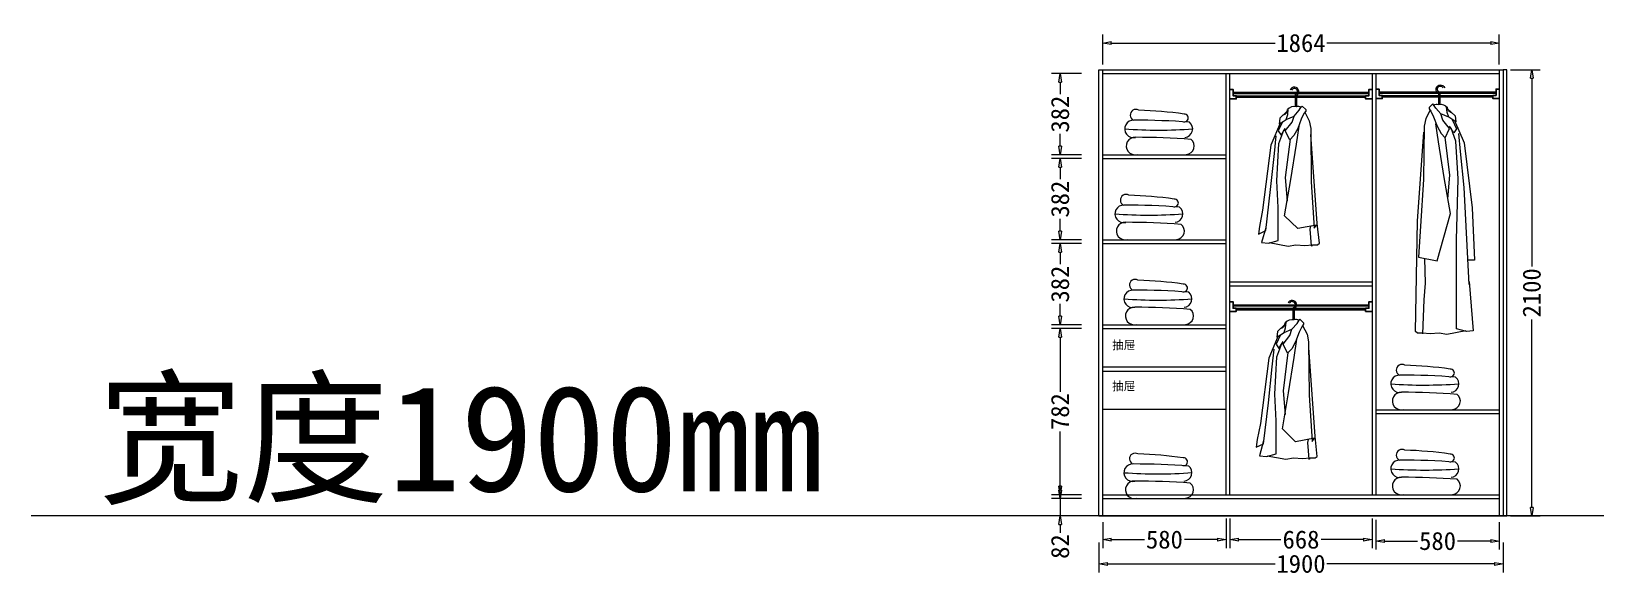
# Model space of a CAD drawing. Header units: millimetres. Extents: x 304407 to 361076, y -1262425 to -1203358.
# Drawn here: x 304407 to 311761, y -1219216 to -1216653 of the extents above; entities that cross this region are included whole.
import ezdxf

# ---------------------------------------------------------------- set-up
doc = ezdxf.new("R2010")
doc.units = ezdxf.units.MM
doc.header["$LTSCALE"] = 20
doc.layers.get('Defpoints').update_dxf_attribs({"color": 250})
for name, color, linetype in [('8', 8, 'Continuous'), ('LAYER10', 11, 'Continuous'), ('LAYER8', 11, 'Continuous'), ('图层3', 4, 'Continuous'), ('墙体', 40, 'Continuous')]:
    doc.layers.add(name, color=color, linetype=linetype)
doc.styles.get("Standard").update_dxf_attribs({"font": 'SimSun.ttf', "height": 85})
doc.styles.add('text', font='SimSun.ttf', dxfattribs={"height": 85})
doc.dimstyles.new('周文晶', dxfattribs={"dimtxt": 70, "dimasz": 40, "dimexe": 40, "dimexo": 30, "dimgap": 10, "dimtad": 0, "dimdec": 0, "dimtxsty": 'Standard', "dimblk": 'CLOSEDBLANK', "dimcen": 200, "dimclrd": 256, "dimclre": 256, "dimadec": 0, "dimazin": 0, "dimtfac": 1, "dimtdec": 0, "dimtmove": 0, "dimatfit": 3, "dimldrblk": 'CLOSEDBLANK', "dimfxl": 100, "dimfxlon": 1, "dimarcsym": 0})

# ---------------------------------------------------------------- blocks, each defined once
blk = doc.blocks.new('_ClosedBlank')
at = {"color": 0, "linetype": 'ByBlock', "lineweight": -2}
for p, q in [((-1, 0.17), (0, 0)), ((-1, 0.17), (-1, -0.17)), ((0, 0), (-1, -0.17))]:
    blk.add_line(p, q, dxfattribs=at)
blk = doc.blocks.new('*D580')
at = {"lineweight": -2, "transparency": 16777216}
for p, q in [((309444, -1218964.1), (309444, -1219085.7)), ((310024, -1218945.7), (310024, -1219085.7)), ((309484, -1219045.7), (309640, -1219045.7)), ((309984, -1219045.7), (309828.1, -1219045.7))]:
    blk.add_line(p, q, dxfattribs=at)
at = {"layer": 'Defpoints', "color": 0, "transparency": 16777216}
for p in [(310024, -1218834.1), (309444, -1218934.1), (310024, -1219045.7)]:
    blk.add_point(p, dxfattribs=at)
at = {"lineweight": -2, "transparency": 16777216, "xscale": 40, "yscale": 40, "zscale": 40, "rotation": 180}
blk.add_blockref('_ClosedBlank', (309444, -1219045.7), dxfattribs=at)
at = {"lineweight": -2, "transparency": 16777216, "xscale": 40, "yscale": 40, "zscale": 40}
blk.add_blockref('_ClosedBlank', (310024, -1219045.7), dxfattribs=at)
at = {"color": 0, "transparency": 16777216, "insert": (309734, -1219045.7), "char_height": 85, "attachment_point": 5}
blk.add_mtext('580', dxfattribs=at)
blk = doc.blocks.new('*D581')
at = {"lineweight": -2, "transparency": 16777216}
for p, q in [((310042, -1218945.7), (310042, -1219085.7)), ((310710, -1218945.7), (310710, -1219085.7)), ((310082, -1219045.7), (310281.7, -1219045.7)), ((310670, -1219045.7), (310470.3, -1219045.7))]:
    blk.add_line(p, q, dxfattribs=at)
at = {"layer": 'Defpoints', "color": 0, "transparency": 16777216}
for p in [(310042, -1216852.1), (310710, -1218834.1), (310710, -1219045.7)]:
    blk.add_point(p, dxfattribs=at)
at = {"lineweight": -2, "transparency": 16777216, "xscale": 40, "yscale": 40, "zscale": 40, "rotation": 180}
blk.add_blockref('_ClosedBlank', (310042, -1219045.7), dxfattribs=at)
at = {"lineweight": -2, "transparency": 16777216, "xscale": 40, "yscale": 40, "zscale": 40}
blk.add_blockref('_ClosedBlank', (310710, -1219045.7), dxfattribs=at)
at = {"color": 0, "transparency": 16777216, "insert": (310376, -1219045.7), "char_height": 85, "attachment_point": 5}
blk.add_mtext('668', dxfattribs=at)
blk = doc.blocks.new('*D582')
at = {"lineweight": -2, "transparency": 16777216}
for p, q in [((309444, -1216808.7), (309444, -1216668.7)), ((309484, -1216708.7), (310254.1, -1216708.7)), ((311268, -1216708.7), (310497.9, -1216708.7)), ((311308, -1216808.7), (311308, -1216668.7))]:
    blk.add_line(p, q, dxfattribs=at)
at = {"layer": 'Defpoints', "color": 0, "transparency": 16777216}
for p in [(311308, -1216708.7), (309444, -1216852.1), (311308, -1216852.1)]:
    blk.add_point(p, dxfattribs=at)
at = {"lineweight": -2, "transparency": 16777216, "xscale": 40, "yscale": 40, "zscale": 40, "rotation": 180}
blk.add_blockref('_ClosedBlank', (309444, -1216708.7), dxfattribs=at)
at = {"lineweight": -2, "transparency": 16777216, "xscale": 40, "yscale": 40, "zscale": 40}
blk.add_blockref('_ClosedBlank', (311308, -1216708.7), dxfattribs=at)
at = {"color": 0, "transparency": 16777216, "insert": (310376, -1216708.7), "char_height": 85, "attachment_point": 5}
blk.add_mtext('1864', dxfattribs=at)
blk = doc.blocks.new('*D583')
at = {"lineweight": -2, "transparency": 16777216}
for p, q in [((309426, -1219059.8), (309426, -1219199.8)), ((311326, -1219059.8), (311326, -1219199.8)), ((309466, -1219159.8), (310255.1, -1219159.8)), ((311286, -1219159.8), (310497, -1219159.8))]:
    blk.add_line(p, q, dxfattribs=at)
at = {"layer": 'Defpoints', "color": 0, "transparency": 16777216}
for p in [(309426, -1218934.1), (311326, -1218934.1), (311326, -1219159.8)]:
    blk.add_point(p, dxfattribs=at)
at = {"lineweight": -2, "transparency": 16777216, "xscale": 40, "yscale": 40, "zscale": 40, "rotation": 180}
blk.add_blockref('_ClosedBlank', (309426, -1219159.8), dxfattribs=at)
at = {"lineweight": -2, "transparency": 16777216, "xscale": 40, "yscale": 40, "zscale": 40}
blk.add_blockref('_ClosedBlank', (311326, -1219159.8), dxfattribs=at)
at = {"color": 0, "transparency": 16777216, "insert": (310376, -1219159.8), "char_height": 85, "attachment_point": 5}
blk.add_mtext('1900', dxfattribs=at)
blk = doc.blocks.new('*D584')
at = {"lineweight": -2, "transparency": 16777216}
for p, q in [((309243.8, -1218812.1), (309243.8, -1218772.1)), ((309343.8, -1218852.1), (309203.8, -1218852.1)), ((309243.8, -1218852.1), (309243.8, -1218934.1)), ((309343.8, -1218934.1), (309203.8, -1218934.1)), ((309243.8, -1218974.1), (309243.8, -1219014.1))]:
    blk.add_line(p, q, dxfattribs=at)
at = {"layer": 'Defpoints', "color": 0, "transparency": 16777216}
for p in [(309243.8, -1218852.1), (309444, -1218852.1), (309426, -1218934.1)]:
    blk.add_point(p, dxfattribs=at)
at = {"lineweight": -2, "transparency": 16777216, "xscale": 40, "yscale": 40, "zscale": 40}
for p, rotation in [((309243.8, -1218852.1), 270), ((309243.8, -1218934.1), 90)]:
    blk.add_blockref('_ClosedBlank', p, dxfattribs=dict(at, rotation=rotation))
at = {"color": 0, "transparency": 16777216, "insert": (309243.8, -1219078.2), "char_height": 85, "attachment_point": 5, "rotation": 90}
blk.add_mtext('82', dxfattribs=at)
blk = doc.blocks.new('*D585')
at = {"lineweight": -2, "transparency": 16777216}
for p, q in [((309343.8, -1218052.1), (309203.8, -1218052.1)), ((309243.8, -1218092.1), (309243.8, -1218350)), ((309243.8, -1218794.1), (309243.8, -1218536.2)), ((309343.8, -1218834.1), (309203.8, -1218834.1))]:
    blk.add_line(p, q, dxfattribs=at)
at = {"layer": 'Defpoints', "color": 0, "transparency": 16777216}
for p in [(309243.8, -1218052.1), (309444, -1218052.1), (309444, -1218834.1)]:
    blk.add_point(p, dxfattribs=at)
at = {"lineweight": -2, "transparency": 16777216, "xscale": 40, "yscale": 40, "zscale": 40}
for p, rotation in [((309243.8, -1218052.1), 90), ((309243.8, -1218834.1), 270)]:
    blk.add_blockref('_ClosedBlank', p, dxfattribs=dict(at, rotation=rotation))
at = {"color": 0, "transparency": 16777216, "insert": (309243.8, -1218443.1), "char_height": 85, "attachment_point": 5, "rotation": 90}
blk.add_mtext('782', dxfattribs=at)
blk = doc.blocks.new('*D586')
at = {"lineweight": -2, "transparency": 16777216}
for p, q in [((309343.8, -1217652.1), (309203.8, -1217652.1)), ((309243.8, -1217692.1), (309243.8, -1217749.8)), ((309243.8, -1217994.1), (309243.8, -1217936.5)), ((309343.8, -1218034.1), (309203.8, -1218034.1))]:
    blk.add_line(p, q, dxfattribs=at)
at = {"layer": 'Defpoints', "color": 0, "transparency": 16777216}
for p in [(309243.8, -1217652.1), (309444, -1217652.1), (309444, -1218034.1)]:
    blk.add_point(p, dxfattribs=at)
at = {"lineweight": -2, "transparency": 16777216, "xscale": 40, "yscale": 40, "zscale": 40}
for p, rotation in [((309243.8, -1217652.1), 90), ((309243.8, -1218034.1), 270)]:
    blk.add_blockref('_ClosedBlank', p, dxfattribs=dict(at, rotation=rotation))
at = {"color": 0, "transparency": 16777216, "insert": (309243.8, -1217843.1), "char_height": 85, "attachment_point": 5, "rotation": 90}
blk.add_mtext('382', dxfattribs=at)
blk = doc.blocks.new('*D587')
at = {"lineweight": -2, "transparency": 16777216}
for p, q in [((309343.8, -1217252.1), (309203.8, -1217252.1)), ((309243.8, -1217292.1), (309243.8, -1217349.8)), ((309243.8, -1217594.1), (309243.8, -1217536.5)), ((309343.8, -1217634.1), (309203.8, -1217634.1))]:
    blk.add_line(p, q, dxfattribs=at)
at = {"layer": 'Defpoints', "color": 0, "transparency": 16777216}
for p in [(309243.8, -1217252.1), (309444, -1217252.1), (309444, -1217634.1)]:
    blk.add_point(p, dxfattribs=at)
at = {"lineweight": -2, "transparency": 16777216, "xscale": 40, "yscale": 40, "zscale": 40}
for p, rotation in [((309243.8, -1217252.1), 90), ((309243.8, -1217634.1), 270)]:
    blk.add_blockref('_ClosedBlank', p, dxfattribs=dict(at, rotation=rotation))
at = {"color": 0, "transparency": 16777216, "insert": (309243.8, -1217443.1), "char_height": 85, "attachment_point": 5, "rotation": 90}
blk.add_mtext('382', dxfattribs=at)
blk = doc.blocks.new('*D588')
at = {"lineweight": -2, "transparency": 16777216}
for p, q in [((309343.8, -1216852.1), (309203.8, -1216852.1)), ((309243.8, -1216892.1), (309243.8, -1216949.8)), ((309243.8, -1217194.1), (309243.8, -1217136.5)), ((309343.8, -1217234.1), (309203.8, -1217234.1))]:
    blk.add_line(p, q, dxfattribs=at)
at = {"layer": 'Defpoints', "color": 0, "transparency": 16777216}
for p in [(309243.8, -1216852.1), (309444, -1216852.1), (309444, -1217234.1)]:
    blk.add_point(p, dxfattribs=at)
at = {"lineweight": -2, "transparency": 16777216, "xscale": 40, "yscale": 40, "zscale": 40}
for p, rotation in [((309243.8, -1216852.1), 90), ((309243.8, -1217234.1), 270)]:
    blk.add_blockref('_ClosedBlank', p, dxfattribs=dict(at, rotation=rotation))
at = {"color": 0, "transparency": 16777216, "insert": (309243.8, -1217043.1), "char_height": 85, "attachment_point": 5, "rotation": 90}
blk.add_mtext('382', dxfattribs=at)
blk = doc.blocks.new('*D589')
at = {"lineweight": -2, "transparency": 16777216}
for p, q in [((311360.9, -1216834.1), (311500.9, -1216834.1)), ((311460.9, -1216874.1), (311460.9, -1217759.4)), ((311460.9, -1218894.1), (311460.9, -1218008.9)), ((311360.9, -1218934.1), (311500.9, -1218934.1))]:
    blk.add_line(p, q, dxfattribs=at)
at = {"layer": 'Defpoints', "color": 0, "transparency": 16777216}
for p in [(311326, -1216834.1), (311460.9, -1216834.1), (311326, -1218934.1)]:
    blk.add_point(p, dxfattribs=at)
at = {"lineweight": -2, "transparency": 16777216, "xscale": 40, "yscale": 40, "zscale": 40}
for p, rotation in [((311460.9, -1216834.1), 90), ((311460.9, -1218934.1), 270)]:
    blk.add_blockref('_ClosedBlank', p, dxfattribs=dict(at, rotation=rotation))
at = {"color": 0, "transparency": 16777216, "insert": (311460.9, -1217884.1), "char_height": 85, "attachment_point": 5, "rotation": 90}
blk.add_mtext('2100', dxfattribs=at)
blk = doc.blocks.new('*D590')
at = {"lineweight": -2, "transparency": 16777216}
for p, q in [((310728, -1218952.4), (310728, -1219092.4)), ((311308, -1218964.1), (311308, -1219092.4)), ((310768, -1219052.4), (310924, -1219052.4)), ((311268, -1219052.4), (311112.1, -1219052.4))]:
    blk.add_line(p, q, dxfattribs=at)
at = {"layer": 'Defpoints', "color": 0, "transparency": 16777216}
for p in [(310728, -1218834.1), (311308, -1218934.1), (311308, -1219052.4)]:
    blk.add_point(p, dxfattribs=at)
at = {"lineweight": -2, "transparency": 16777216, "xscale": 40, "yscale": 40, "zscale": 40, "rotation": 180}
blk.add_blockref('_ClosedBlank', (310728, -1219052.4), dxfattribs=at)
at = {"lineweight": -2, "transparency": 16777216, "xscale": 40, "yscale": 40, "zscale": 40}
blk.add_blockref('_ClosedBlank', (311308, -1219052.4), dxfattribs=at)
at = {"color": 0, "transparency": 16777216, "insert": (311018, -1219052.4), "char_height": 85, "attachment_point": 5}
blk.add_mtext('580', dxfattribs=at)
blk = doc.blocks.new('A$C1C5764E0')
at = {"layer": '8'}
for p, q in [((172.3, 708.4), (172.3, 657.4)), ((178.3, 708.4), (178.3, 657.4)), ((99.9, 601.9), (97.1, 574.2)), ((97.1, 574.2), (130.4, 596.4)), ((135.3, 635.3), (99.9, 601.9)), ((130.4, 596.4), (137.4, 618.5)), ((130.4, 596.4), (167.9, 611.6)), ((137.4, 618.5), (140.1, 644.9)), ((158.2, 582.5), (167.9, 611.6)), ((167.9, 611.6), (191.5, 639.3)), ((201.2, 597.8), (184.5, 553.4)), ((191.5, 639.3), (201.2, 654.6)), ((201.2, 654.6), (205.3, 658.7)), ((213.6, 624.1), (201.2, 597.8)), ((205.3, 658.7), (222, 642.1)), ((222, 635.2), (213.6, 624.1)), ((217.8, 629.6), (238.6, 589.4)), ((222, 642.1), (222, 635.2)), ((238.6, 589.4), (245.5, 553.4)), ((103, 580.9), (58.4, 475.1)), ((75, 435), (83.4, 518.8)), ((113.7, 585.2), (93.2, 541.7)), ((93.2, 541.7), (106.3, 522.1)), ((96.5, 482.8), (119.4, 544.9)), ((106.3, 522.1), (125.9, 554.7)), ((126.3, 542.3), (158.2, 582.5)), ((147.1, 499.3), (126.3, 542.3)), ((166.5, 520.1), (147.1, 499.3)), ((184.5, 553.4), (166.5, 520.1)), ((178.3, 479.5), (191.3, 564.6)), ((245.5, 553.4), (248.3, 302.5)), ((276.4, 106.8), (247, 525.3)), ((58.4, 475.1), (19.5, 168.8)), ((86.6, 306.3), (96.5, 482.8)), ((148.8, 502.4), (125.9, 322.6)), ((152.1, 312.8), (178.3, 479.5)), ((57, 265.8), (75, 435)), ((93.2, 180.9), (86.6, 306.3)), ((122.6, 142.8), (152.1, 312.8)), ((125.9, 322.6), (135.7, 211.4)), ((248.3, 302.5), (262.2, 83.5)), ((34.3, 73.1), (57, 265.8)), ((19.5, 168.8), (4.8, 92.7)), ((93.2, 26.2), (93.2, 180.9)), ((4.8, 92.7), (0, 56.7)), ((34.3, 86.2), (14.7, 16.3)), ((184.8, 82.8), (122.6, 142.8)), ((273.1, 99.1), (184.8, 82.8)), ((244.2, 93.8), (240.9, 79.6)), ((240.9, 79.6), (247.4, 1.1)), ((262.2, 83.5), (273.1, 99.1)), ((286.7, 13.1), (276.4, 106.8)), ((0, 56.7), (34.3, 73.1)), ((14.7, 16.3), (47.4, 13.1)), ((47.4, 13.1), (93.2, 26.2)), ((50.7, 16.3), (139, 0)), ((139, 0), (175, 6.5)), ((175, 6.5), (217.5, 3.3)), ((217.5, 3.3), (253.5, 6.5)), ((247.4, 1.1), (254, 3.3)), ((253.5, 6.5), (276.9, 6.5)), ((276.9, 6.5), (286.7, 13.1))]:
    blk.add_line(p, q, dxfattribs=at)
for centre, radius, start, end in [((168.9, 727.1), 20.9, 296.63379, 159.52854), ((168.9, 727.1), 14.9, 296.63379, 150.61748), ((175.9, 709.9), 3.91, 94.6712, 201.96259), ((110.9, 641.2), 25.1, 286.26362, 2.02477), ((168.9, 613.1), 43.9, 77.69929, 138.59655), ((186.2, 639.8), 18, 42.48003, 116.33917)]:
    blk.add_arc(centre, radius, start, end, dxfattribs=at)
blk = doc.blocks.new('A$C4F477F88')
at = {"layer": 'LAYER10'}
blk.add_blockref('A$C1C5764E0', (0, 0), dxfattribs=at)
blk = doc.blocks.new('A$C5E603B19')
at = {"layer": 'LAYER8'}
blk.add_blockref('A$C4F477F88', (0, 0), dxfattribs=at)
blk = doc.blocks.new('A$C1B0A679D')
at = {"layer": '图层3'}
blk.add_blockref('A$C5E603B19', (0, 0), dxfattribs=at)
blk = doc.blocks.new('A$C52EB379C')
at = {"layer": '8'}
for p, q in [((163.3, 1134.6), (163.3, 1083.5)), ((169.3, 1134.6), (169.3, 1083.5)), ((126.4, 1061.5), (91, 1028.1)), ((121.5, 1022.5), (128.4, 1044.7)), ((121.5, 1022.5), (159, 1037.8)), ((128.4, 1044.7), (131.2, 1071)), ((149.3, 1008.7), (159, 1037.8)), ((159, 1037.8), (182.5, 1065.5)), ((182.5, 1065.5), (192.3, 1080.7)), ((192.3, 1080.7), (196.4, 1084.9)), ((204.7, 1050.2), (192.3, 1023.9)), ((196.4, 1084.9), (213.1, 1068.3)), ((213.1, 1061.3), (204.7, 1050.2)), ((208.9, 1055.8), (229.7, 1015.6)), ((213.1, 1068.3), (213.1, 1061.3)), ((94.1, 1007.1), (49.5, 901.3)), ((104.8, 1011.4), (84.3, 967.8)), ((84.3, 967.8), (97.4, 948.2)), ((87.6, 909), (110.5, 971.1)), ((91, 1028.1), (88.2, 1000.3)), ((88.2, 1000.3), (121.5, 1022.5)), ((97.4, 948.2), (117, 980.9)), ((117.4, 968.5), (149.3, 1008.7)), ((138.2, 925.5), (117.4, 968.5)), ((175.6, 979.5), (157.6, 946.3)), ((169.3, 905.7), (182.4, 990.7)), ((192.3, 1023.9), (175.6, 979.5)), ((229.7, 1015.6), (236.6, 979.5)), ((236.6, 979.5), (239.4, 728.7)), ((49.5, 901.3), (10.6, 595)), ((66.1, 861.1), (74.5, 944.9)), ((77.7, 732.4), (87.6, 909)), ((139.9, 928.6), (117, 748.8)), ((157.6, 946.3), (138.2, 925.5)), ((143.2, 738.9), (169.3, 905.7)), ((267.5, 533), (238.1, 951.5)), ((48.1, 692), (66.1, 861.1)), ((113.7, 568.9), (143.2, 738.9)), ((117, 748.8), (126.8, 637.6)), ((25.4, 235.4), (48.1, 692)), ((84.3, 444.7), (77.7, 732.4)), ((239.4, 728.7), (253.3, 509.7)), ((10.6, 595), (0, 349)), ((175.9, 346.6), (113.7, 568.9)), ((277.8, 13.1), (267.5, 533)), ((84.3, 26.2), (84.3, 444.7)), ((253.3, 509.7), (264.2, 362.9)), ((0, 349), (31, 349)), ((264.2, 362.9), (175.9, 346.6)), ((235.3, 357.6), (232, 242)), ((25.4, 248.5), (5.8, 16.3)), ((232, 242), (238.5, 163.5)), ((238.5, 163.5), (245.1, 3.3)), ((5.8, 16.3), (38.5, 13.1)), ((38.5, 13.1), (84.3, 26.2)), ((41.7, 16.3), (130.1, 0)), ((130.1, 0), (166.1, 6.5)), ((166.1, 6.5), (208.6, 3.3)), ((208.6, 3.3), (244.6, 6.5)), ((244.6, 6.5), (268, 6.5)), ((268, 6.5), (277.8, 13.1))]:
    blk.add_line(p, q, dxfattribs=at)
for centre, radius, start, end in [((160, 1153.2), 20.9, 296.63379, 159.52854), ((160, 1153.2), 14.9, 296.63379, 150.61748), ((167, 1136), 3.91, 94.6712, 201.96259), ((102, 1067.4), 25.1, 286.26362, 2.02477), ((160, 1039.2), 43.9, 77.69929, 138.59655), ((177.3, 1066), 18, 42.48003, 116.33917)]:
    blk.add_arc(centre, radius, start, end, dxfattribs=at)
blk = doc.blocks.new('A$C05785CA5')
at = {"layer": 'LAYER10'}
blk.add_blockref('A$C52EB379C', (0, 0), dxfattribs=at)
blk = doc.blocks.new('A$C100967EE')
at = {"layer": 'LAYER10'}
blk.add_blockref('A$C05785CA5', (0, 0), dxfattribs=at)
blk = doc.blocks.new('A$C65D30603')
at = {"layer": 'LAYER8'}
blk.add_blockref('A$C100967EE', (0, 0), dxfattribs=at)
blk = doc.blocks.new('A$C50CE712E')
at = {"layer": '图层3'}
blk.add_blockref('A$C65D30603', (0, 0), dxfattribs=at)
blk = doc.blocks.new('A$C11F00F61')
at = {"color": 8}
blk.add_line((48.2, 0), (290.3, 1.2), dxfattribs=at)
at = {"layer": '墙体', "color": 8}
for centre, radius, start, end in [((41, 121.6), 41, 86.08337, 284.09881), ((52.6, 186.6), 26.7, 59.80213, 244.0801), ((53.8, -3125.6), 3288.1, 85.62439, 90.17553), ((9.8, -1698.7), 1909.1, 81.89814, 88.31115), ((280.3, 173), 18.4, 260.15505, 94.41573), ((279.7, 121.7), 40, 274.94064, 51.31651), ((159.2, 2329.1), 2213.2, 265.87556, 274.15905), ((48.2, 41), 41, 86.08337, 284.09881), ((61, -3206.2), 3288.1, 85.62439, 90.17553), ((286.9, 41.1), 40, 274.94064, 51.31651)]:
    blk.add_arc(centre, radius, start, end, dxfattribs=at)

msp = doc.modelspace()

# ---------------------------------------------------------------- linework, layer by layer
for p, q in [((309426, -1218934.1), (309426, -1216834.1)), ((309426, -1216834.1), (311326, -1216834.1)), ((309444, -1218934.1), (309444, -1216834.1)), ((309444, -1216852.1), (311308, -1216852.1)), ((310024, -1218834.1), (310024, -1216852.1)), ((310042, -1218834.1), (310042, -1216852.1)), ((310710, -1216852.1), (310710, -1218834.1)), ((310728, -1216852.1), (310728, -1218834.1)), ((311308, -1216834.1), (311308, -1218934.1)), ((311326, -1216834.1), (311326, -1218934.1)), ((311344, -1216834.1), (311326, -1216834.1)), ((311344, -1218934.1), (311344, -1216834.1)), ((309444, -1217234.1), (310024, -1217234.1)), ((309444, -1217252.1), (310024, -1217252.1)), ((309444, -1217634.1), (310024, -1217634.1)), ((309444, -1217652.1), (310024, -1217652.1)), ((310710, -1217834.1), (310042, -1217834.1)), ((310710, -1217852.1), (310042, -1217852.1)), ((309444, -1218034.1), (310024, -1218034.1)), ((309444, -1218052.1), (310024, -1218052.1)), ((309444, -1218232.1), (310024, -1218232.1)), ((309444, -1218252.1), (310024, -1218252.1)), ((309444, -1218432.1), (310024, -1218432.1)), ((310728, -1218434.1), (311308, -1218434.1)), ((310728, -1218452.1), (311308, -1218452.1)), ((309444, -1218834.1), (311308, -1218834.1)), ((309444, -1218852.1), (311308, -1218852.1)), ((309426, -1218934.1), (311326, -1218934.1)), ((311326, -1218934.1), (311344, -1218934.1))]:
    msp.add_line(p, q)
at = {"color": 8}
msp.add_line((361075.9, -1218934.1), (304407.4, -1218934.1), dxfattribs=at)
msp.add_line((361075.9, -1218934.1), (304407.4, -1218934.1), dxfattribs=at)
at = {"lineweight": 30}
for points in [[(310042, -1216926.4), (310057, -1216926.4), (310057, -1216956.4), (310072, -1216956.4), (310072, -1216971.4), (310042, -1216971.4)], [(310695, -1216941.4), (310057, -1216941.4)], [(310710, -1216926.4), (310695, -1216926.4), (310695, -1216956.4), (310680, -1216956.4), (310680, -1216971.4), (310710, -1216971.4)], [(310728, -1216924.8), (310743, -1216924.8), (310743, -1216954.8), (310758, -1216954.8), (310758, -1216969.8), (310728, -1216969.8)], [(311293, -1216939.8), (310743, -1216939.8)], [(311308, -1216924.8), (311293, -1216924.8), (311293, -1216954.8), (311278, -1216954.8), (311278, -1216969.8), (311308, -1216969.8)], [(310695, -1216946), (310057, -1216946)], [(310680, -1216958.5), (310072, -1216958.5)], [(310680, -1216963.9), (310072, -1216963.9)], [(311293, -1216944.4), (310743, -1216944.4)], [(311278, -1216956.8), (310758, -1216956.8)], [(311278, -1216962.3), (310758, -1216962.3)], [(310042, -1217926.4), (310057, -1217926.4), (310057, -1217956.4), (310072, -1217956.4), (310072, -1217971.4), (310042, -1217971.4)], [(310695, -1217941.4), (310057, -1217941.4)], [(310695, -1217946), (310057, -1217946)], [(310680, -1217958.5), (310072, -1217958.5)], [(310680, -1217963.9), (310072, -1217963.9)], [(310710, -1217926.4), (310695, -1217926.4), (310695, -1217956.4), (310680, -1217956.4), (310680, -1217971.4), (310710, -1217971.4)]]:
    msp.add_lwpolyline(points, dxfattribs=at)

# ---------------------------------------------------------------- block references
for name, p in [('A$C1B0A679D', (310176, -1217664)), ('A$C11F00F61', (309547.2, -1217234.1)), ('A$C11F00F61', (309500.9, -1217634.1)), ('A$C11F00F61', (309543.7, -1218034.1)), ('A$C1B0A679D', (310165.8, -1218667.4)), ('A$C11F00F61', (310798.2, -1218434.1)), ('A$C11F00F61', (310798.2, -1218834.1)), ('A$C11F00F61', (309543.7, -1218852.1))]:
    msp.add_blockref(name, p)
at = {"xscale": -1}
msp.add_blockref('A$C50CE712E', (311191.8, -1218079.8), dxfattribs=at)

# ---------------------------------------------------------------- texts
at = {"attachment_point": 1, "style": 'text'}
for s, insert, char_height, width in [('抽屉', (309488.3, -1218109.8), 40, 305.609), ('宽度1900mm', (304721.5, -1218318.6), 500, 3820.156), ('抽屉', (309488.3, -1218303.1), 40, 305.609)]:
    msp.add_mtext(s, dxfattribs=dict(at, insert=insert, char_height=char_height, width=width))

# ---------------------------------------------------------------- dimensions: what is measured, and where the dimension line sits
for base, p1, p2, picture, middle in [((311308, -1216708.7), (309444, -1216852.1), (311308, -1216852.1), '*D582', (310376, -1216708.7)), ((310710, -1219045.7), (310042, -1216852.1), (310710, -1218834.1), '*D581', (310376, -1219045.7)), ((310024, -1219045.7), (309444, -1218934.1), (310024, -1218834.1), '*D580', (309734, -1219045.7)), ((311308, -1219052.4), (310728, -1218834.1), (311308, -1218934.1), '*D590', (311018, -1219052.4)), ((311326, -1219159.8), (309426, -1218934.1), (311326, -1218934.1), '*D583', (310376, -1219159.8))]:
    dim = msp.add_linear_dim(base=base, p1=p1, p2=p2, dimstyle='周文晶')
    dim.commit()
    dim.dimension.update_dxf_attribs({"geometry": picture, "text_midpoint": middle})
for base, p1, p2, angle, picture, middle in [((309243.8, -1216852.1), (309444, -1217234.1), (309444, -1216852.1), 270, '*D588', (309243.8, -1217043.1)), ((311460.9, -1216834.1), (311326, -1218934.1), (311326, -1216834.1), 90, '*D589', (311460.9, -1217884.1)), ((309243.8, -1217252.1), (309444, -1217634.1), (309444, -1217252.1), 270, '*D587', (309243.8, -1217443.1)), ((309243.8, -1217652.1), (309444, -1218034.1), (309444, -1217652.1), 270, '*D586', (309243.8, -1217843.1)), ((309243.8, -1218052.1), (309444, -1218834.1), (309444, -1218052.1), 270, '*D585', (309243.8, -1218443.1))]:
    dim = msp.add_linear_dim(base=base, p1=p1, p2=p2, angle=angle, dimstyle='周文晶')
    dim.commit()
    dim.dimension.update_dxf_attribs({"geometry": picture, "text_midpoint": middle})
dim = msp.add_linear_dim(base=(309243.8, -1218852.1), p1=(309426, -1218934.1), p2=(309444, -1218852.1), angle=270, dimstyle='周文晶')
dim.commit()
dim.dimension.update_dxf_attribs({"geometry": '*D584', "text_midpoint": (309243.8, -1219078.2), "dimtype": 128})

doc.saveas('drawing.dxf')
